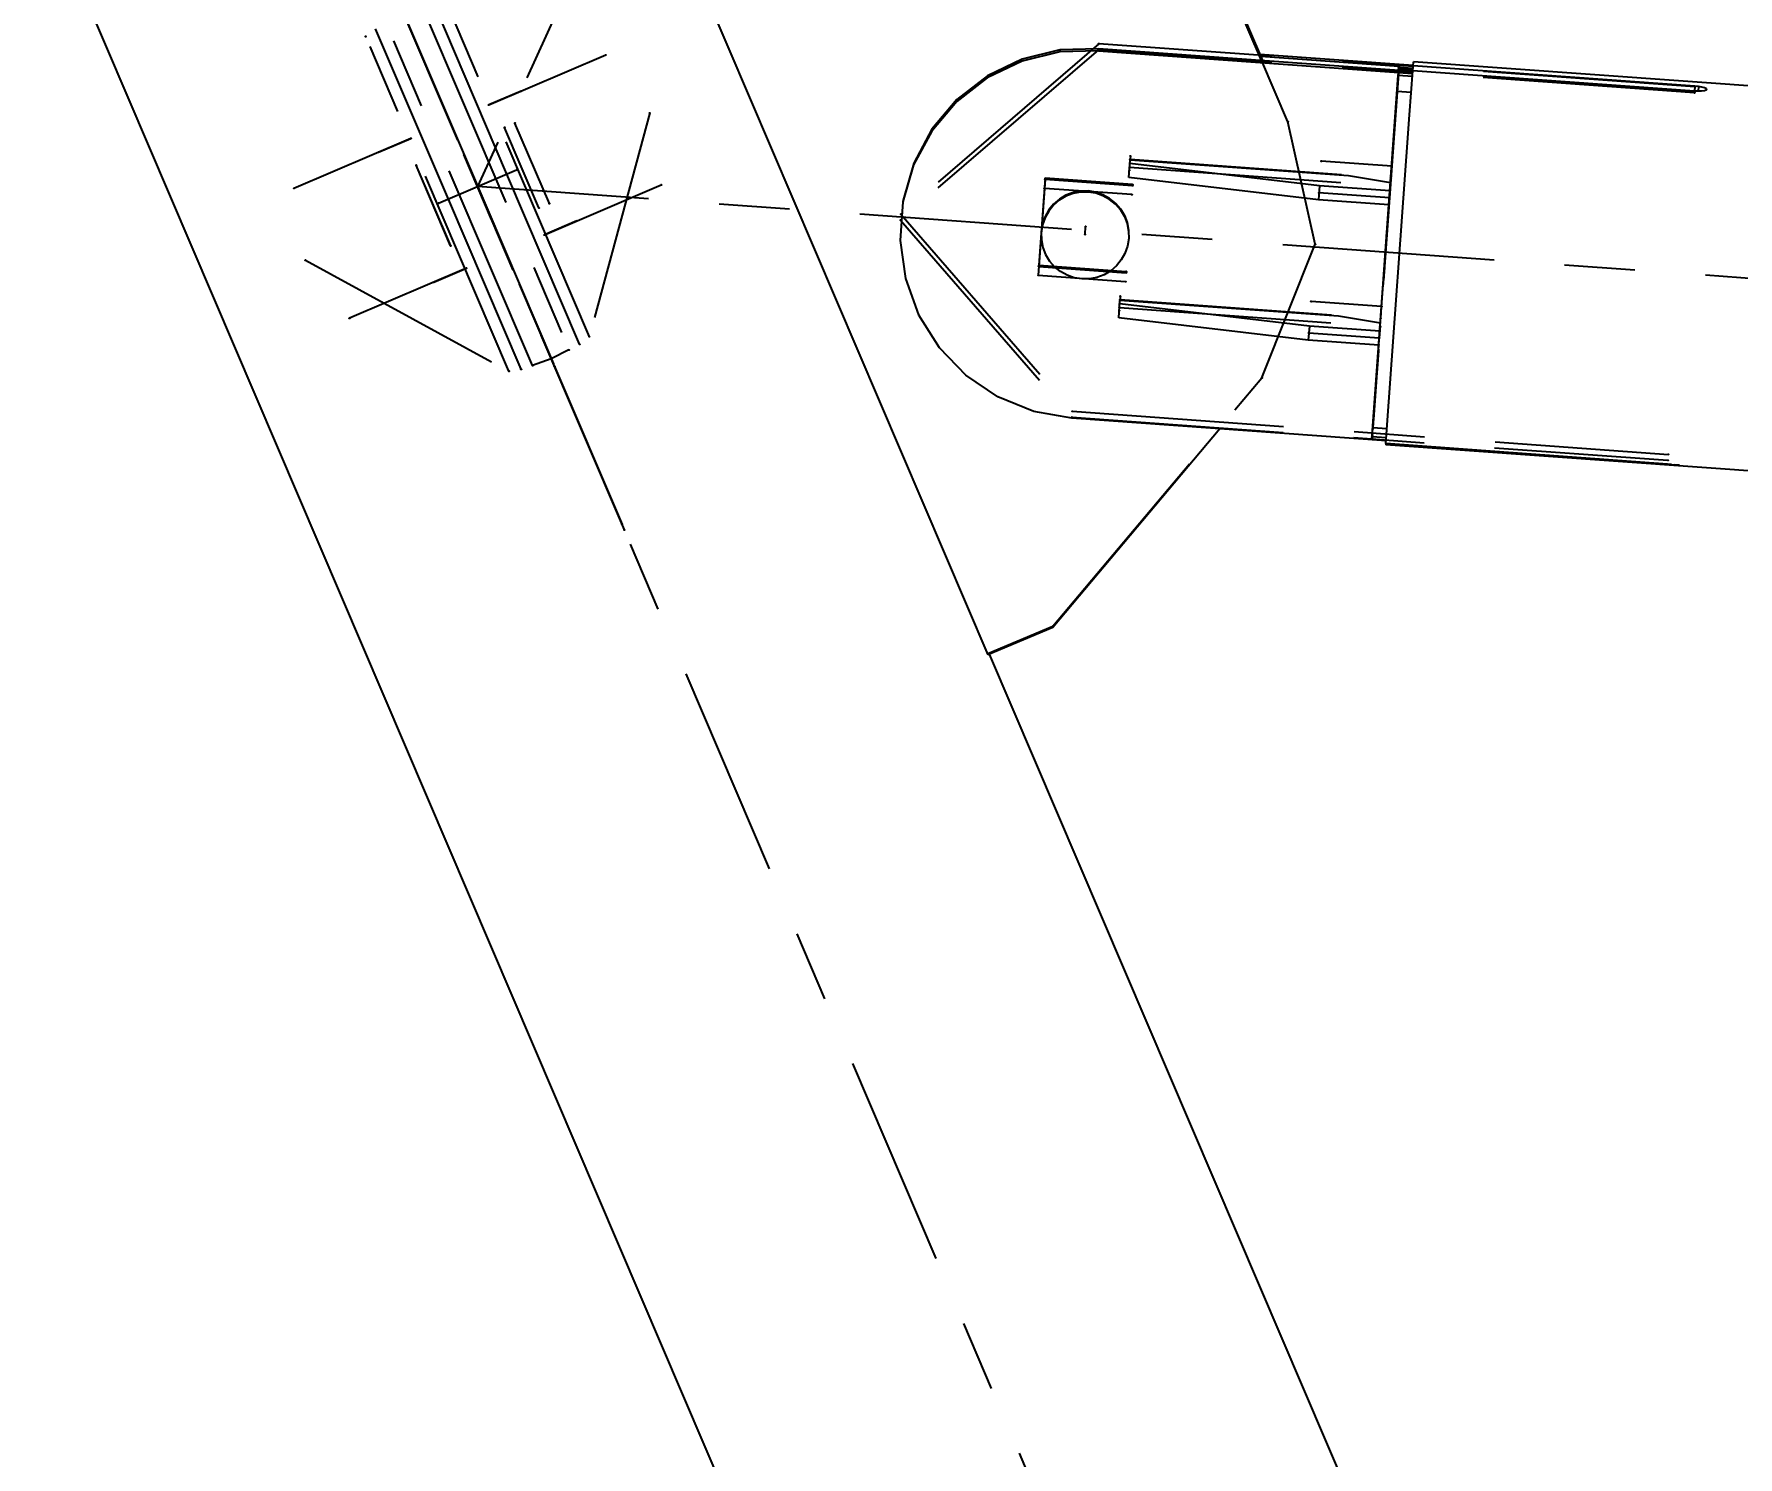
# Model space of a CAD drawing. Header units: millimetres. Extents: x 2368 to 8313, y 7493 to 11698.
# Drawn here: x 5620.31 to 5644.43, y 11250.84 to 11270.98 of the extents above; entities that cross this region are included whole.
import ezdxf

# ---------------------------------------------------------------- set-up
doc = ezdxf.new("R2010")
doc.units = ezdxf.units.MM
doc.linetypes.add('XKITLINE00', pattern=[0])
doc.linetypes.add('XKITLINE03', pattern=[6, 3, -1, 1, -1])
doc.styles.add('ROMANS', font='romans.shx')
doc.dimstyles.new('MD300', dxfattribs={"dimtxt": 2.5, "dimasz": 2.5, "dimexe": 1, "dimexo": 1, "dimgap": 0.5, "dimtad": 1, "dimdec": 1, "dimlfac": 50, "dimrnd": 0.5, "dimdsep": 46, "dimtxsty": 'ROMANS', "dimcen": 1, "dimclrd": 146, "dimclre": 146, "dimclrt": 30, "dimadec": 1, "dimazin": 2, "dimtfac": 1, "dimtdec": 1, "dimtmove": 0, "dimatfit": 1, "dimfxl": 1, "dimtolj": 1, "dimtzin": 0, "dimlwd": -1, "dimlwe": -1, "dimarcsym": 0})

# ---------------------------------------------------------------- blocks, each defined once
blk = doc.blocks.new('*D37')
at = {"color": 146, "transparency": 16777216}
for p, q in [((6544.584, 11276.27), (6544.584, 10979.265)), ((5216.588, 11053.98), (5216.588, 10979.265)), ((5219.088, 10980.265), (6542.084, 10980.265))]:
    blk.add_line(p, q, dxfattribs=at)
for points in [[(5219.088, 10980.681), (5219.088, 10979.848), (5216.588, 10980.265)], [(6542.084, 10980.681), (6542.084, 10979.848), (6544.584, 10980.265)]]:
    blk.add_solid(points, dxfattribs=at)
at = {"layer": 'Defpoints', "color": 0, "transparency": 16777216}
for p in [(6544.584, 11277.27), (5216.588, 11054.98), (6544.584, 10980.265)]:
    blk.add_point(p, dxfattribs=at)
at = {"color": 30, "transparency": 16777216, "insert": (5880.586, 10982.015), "char_height": 2.5, "attachment_point": 5, "style": 'ROMANS'}
blk.add_mtext('\\A1;66400', dxfattribs=at)
blk = doc.blocks.new('*D38')
at = {"color": 146, "transparency": 16777216}
for p, q in [((3888.584, 11276.27), (3888.584, 10968.162)), ((6544.588, 11276.271), (6544.588, 10968.162)), ((6542.088, 10969.162), (3891.084, 10969.162))]:
    blk.add_line(p, q, dxfattribs=at)
for points in [[(3891.084, 10969.579), (3891.084, 10968.745), (3888.584, 10969.162)], [(6542.088, 10969.579), (6542.088, 10968.745), (6544.588, 10969.162)]]:
    blk.add_solid(points, dxfattribs=at)
at = {"layer": 'Defpoints', "color": 0, "transparency": 16777216}
for p in [(3888.584, 11277.27), (6544.588, 11277.271), (3888.584, 10969.162)]:
    blk.add_point(p, dxfattribs=at)
at = {"color": 30, "transparency": 16777216, "insert": (5216.586, 10970.912), "char_height": 2.5, "attachment_point": 5, "style": 'ROMANS'}
blk.add_mtext('\\A1;132800', dxfattribs=at)

msp = doc.modelspace()

# ---------------------------------------------------------------- linework, layer by layer
at = {"color": 8, "linetype": 'XKITLINE03'}
for p, q in [((5708.5882, 11077.119), (5544.5881, 11460.5251)), ((5708.5882, 11077.119), (5544.5882, 11460.5251)), ((5708.5882, 11449.801), (5626.5882, 11268.8221)), ((5708.5882, 11449.801), (5626.5882, 11268.8221)), ((5638.0604, 11269.741), (5633.9815, 11279.2774)), ((5638.0604, 11269.741), (5633.9815, 11279.2774)), ((5628.6668, 11263.9627), (5624.7478, 11273.1247)), ((5628.6668, 11263.9627), (5624.7478, 11273.1247)), ((5625.3649, 11271.6819), (5626.481, 11269.0728)), ((5625.365, 11271.6819), (5626.481, 11269.0728)), ((5627.0019, 11268.9991), (5625.9716, 11271.4079)), ((5627.002, 11268.9991), (5625.9716, 11271.4079)), ((5628.1714, 11266.6973), (5626.1451, 11271.4345)), ((5628.1714, 11266.6973), (5626.1451, 11271.4345)), ((5625.8093, 11271.3549), (5627.8819, 11266.5095)), ((5625.8094, 11271.3549), (5627.882, 11266.5095)), ((5627.0313, 11266.2096), (5625.005, 11270.9469)), ((5627.0314, 11266.2096), (5625.005, 11270.9469)), ((5626.1745, 11268.6451), (5625.1441, 11271.054)), ((5626.1745, 11268.6451), (5625.1441, 11271.054)), ((5627.3671, 11266.2893), (5625.2945, 11271.1347)), ((5627.3671, 11266.2893), (5625.2945, 11271.1347)), ((5626.7466, 11269.9775), (5628.4016, 11270.6854)), ((5626.7466, 11269.9775), (5628.4016, 11270.6854)), ((5628.4016, 11270.6854), (5628.4016, 11270.6854)), ((5628.4016, 11270.6854), (5628.4016, 11270.6854)), ((5635.3768, 11270.7605), (5632.5757, 11268.3475)), ((5635.3768, 11270.7605), (5632.5757, 11268.3475)), ((5635.3828, 11270.8444), (5632.5817, 11268.4314)), ((5635.3829, 11270.8444), (5632.5818, 11268.4314)), ((5643.8149, 11270.1511), (5635.3768, 11270.7605)), ((5643.8148, 11270.1511), (5635.3768, 11270.7605)), ((5643.8209, 11270.235), (5635.3828, 11270.8444)), ((5643.8209, 11270.235), (5635.3829, 11270.8444)), ((5639.628, 11270.4844), (5639.25, 11265.2511)), ((5639.6279, 11270.4844), (5639.25, 11265.2511)), ((5639.2538, 11265.3033), (5639.6318, 11270.5366)), ((5639.2538, 11265.3033), (5639.6317, 11270.5366)), ((5639.6298, 11270.5099), (5639.2603, 11265.3934)), ((5639.6298, 11270.5099), (5639.2603, 11265.3934)), ((5639.4587, 11268.1409), (5639.6298, 11270.5099)), ((5639.4587, 11268.1409), (5639.6298, 11270.5099)), ((5639.6309, 11270.5254), (5639.6279, 11270.4844)), ((5639.6309, 11270.5254), (5639.628, 11270.4844)), ((5639.6318, 11270.5366), (5639.6309, 11270.5254)), ((5639.6317, 11270.5366), (5639.6309, 11270.5254)), ((5639.6214, 11270.3943), (5639.2519, 11265.2778)), ((5639.6215, 11270.3943), (5639.252, 11265.2778)), ((5639.423, 11267.6468), (5639.6214, 11270.3943)), ((5639.4231, 11267.6468), (5639.6215, 11270.3943)), ((5627.2063, 11270.1741), (5626.7466, 11269.9775)), ((5627.2063, 11270.1741), (5626.7466, 11269.9775)), ((5626.7466, 11269.9775), (5626.7466, 11269.9775)), ((5626.7466, 11269.9775), (5626.7466, 11269.9775)), ((5627.6044, 11268.5824), (5627.1167, 11269.7225)), ((5627.1167, 11269.7225), (5627.1167, 11269.7225)), ((5627.6043, 11268.5824), (5627.1167, 11269.7225)), ((5627.1167, 11269.7225), (5627.1167, 11269.7225)), ((5629.0247, 11269.8643), (5628.1714, 11266.6973)), ((5629.0247, 11269.8643), (5628.1714, 11266.6973)), ((5638.4462, 11268.0063), (5638.0604, 11269.741)), ((5638.4461, 11268.0063), (5638.0604, 11269.741)), ((5625.6433, 11269.5055), (5623.9883, 11268.7976)), ((5625.6433, 11269.5055), (5623.9883, 11268.7976)), ((5625.1836, 11269.3089), (5625.6433, 11269.5055)), ((5625.1836, 11269.3089), (5625.6433, 11269.5055)), ((5625.6433, 11269.5055), (5625.6433, 11269.5055)), ((5625.6433, 11269.5055), (5625.6433, 11269.5055)), ((5627.4573, 11268.5195), (5626.9696, 11269.6595)), ((5626.9696, 11269.6595), (5626.9696, 11269.6595)), ((5627.4572, 11268.5195), (5626.9696, 11269.6595)), ((5626.9696, 11269.6595), (5626.9696, 11269.6595)), ((5635.8296, 11269.2559), (5635.8262, 11269.2093)), ((5635.8296, 11269.2559), (5635.8263, 11269.2093)), ((5626.2069, 11267.9846), (5625.7192, 11269.1247)), ((5625.7192, 11269.1247), (5625.7192, 11269.1247)), ((5626.2068, 11267.9846), (5625.7192, 11269.1247)), ((5625.7192, 11269.1247), (5625.7192, 11269.1247)), ((5626.0365, 11268.5861), (5627.1399, 11269.058)), ((5626.0366, 11268.5861), (5627.1399, 11269.058)), ((5626.481, 11269.0728), (5627.6771, 11266.2765)), ((5626.481, 11269.0728), (5627.677, 11266.2765)), ((5628.0323, 11266.5902), (5627.0019, 11268.9991)), ((5628.0324, 11266.5902), (5627.002, 11268.9991)), ((5635.8148, 11269.0508), (5635.8182, 11269.0975)), ((5635.8148, 11269.0508), (5635.8181, 11269.0975)), ((5635.8181, 11269.0975), (5639.5085, 11268.8309)), ((5635.8182, 11269.0975), (5639.5086, 11268.8309)), ((5635.8262, 11269.2093), (5639.5166, 11268.9428)), ((5635.8263, 11269.2093), (5639.5167, 11268.9428)), ((5639.5287, 11269.1106), (5638.5313, 11269.1826)), ((5639.5288, 11269.1106), (5638.5314, 11269.1826)), ((5639.5166, 11268.9428), (5639.5287, 11269.1106)), ((5639.5167, 11268.9428), (5639.5288, 11269.1106)), ((5623.9883, 11268.7976), (5623.9883, 11268.7976)), ((5623.9883, 11268.7976), (5623.9883, 11268.7976)), ((5790.5882, 11256.9779), (5626.5882, 11268.8221)), ((5790.5882, 11256.9779), (5626.5882, 11268.8221)), ((5626.5882, 11268.8221), (5626.5882, 11268.8221)), ((5627.5331, 11268.1386), (5629.1881, 11268.8465)), ((5627.5332, 11268.1386), (5629.1882, 11268.8465)), ((5629.1881, 11268.8465), (5629.1881, 11268.8465)), ((5629.1882, 11268.8465), (5629.1882, 11268.8465)), ((5634.6135, 11268.7976), (5634.5245, 11267.5663)), ((5634.6134, 11268.7976), (5634.5245, 11267.5663)), ((5634.6226, 11268.9244), (5634.5336, 11267.6931)), ((5634.6226, 11268.9244), (5634.5337, 11267.6931)), ((5634.6236, 11268.9393), (5634.5347, 11267.708)), ((5634.6237, 11268.9393), (5634.5348, 11267.708)), ((5635.8502, 11268.7083), (5634.6134, 11268.7976)), ((5635.8502, 11268.7083), (5634.6135, 11268.7976)), ((5635.8594, 11268.8351), (5634.6226, 11268.9244)), ((5635.8593, 11268.8351), (5634.6226, 11268.9244)), ((5635.8604, 11268.85), (5634.6236, 11268.9393)), ((5635.8605, 11268.85), (5634.6237, 11268.9393)), ((5639.5085, 11268.8309), (5639.4964, 11268.6631)), ((5639.5086, 11268.8309), (5639.4965, 11268.6631)), ((5627.2048, 11266.2362), (5626.1745, 11268.6451)), ((5627.2049, 11266.2362), (5626.1745, 11268.6451)), ((5627.4572, 11268.5195), (5627.4572, 11268.5195)), ((5627.4573, 11268.5195), (5627.4573, 11268.5195)), ((5627.6043, 11268.5824), (5627.6043, 11268.5824)), ((5627.6044, 11268.5824), (5627.6044, 11268.5824)), ((5639.4964, 11268.6631), (5638.499, 11268.7352)), ((5639.4965, 11268.6631), (5638.4991, 11268.7352)), ((5627.9928, 11268.3353), (5627.5331, 11268.1386)), ((5627.9929, 11268.3353), (5627.5332, 11268.1386)), ((5632.5757, 11268.3475), (5635.001, 11265.557)), ((5632.5757, 11268.3475), (5635.001, 11265.557)), ((5632.5817, 11268.4314), (5635.007, 11265.6409)), ((5632.5818, 11268.4314), (5635.0071, 11265.6409)), ((5627.5331, 11268.1386), (5627.5331, 11268.1386)), ((5627.5332, 11268.1386), (5627.5332, 11268.1386)), ((5635.1879, 11268.1448), (5635.196, 11268.2566)), ((5635.1879, 11268.1448), (5635.1959, 11268.2566)), ((5624.1517, 11267.7799), (5627.0313, 11266.2096)), ((5624.1518, 11267.7799), (5627.0314, 11266.2096)), ((5626.2068, 11267.9846), (5626.2068, 11267.9846)), ((5626.2069, 11267.9846), (5626.2069, 11267.9846)), ((5637.6911, 11266.1151), (5638.4461, 11268.0063)), ((5637.6912, 11266.1151), (5638.4462, 11268.0063)), ((5626.4298, 11267.6667), (5624.7748, 11266.9588)), ((5626.4299, 11267.6667), (5624.7749, 11266.9588)), ((5625.9701, 11267.4701), (5626.4298, 11267.6667)), ((5625.9702, 11267.4701), (5626.4299, 11267.6667)), ((5626.4298, 11267.6667), (5626.4298, 11267.6667)), ((5626.4299, 11267.6667), (5626.4299, 11267.6667)), ((5634.5245, 11267.5663), (5635.7613, 11267.477)), ((5634.5245, 11267.5663), (5635.7613, 11267.477)), ((5634.5336, 11267.6931), (5635.7704, 11267.6037)), ((5634.5337, 11267.6931), (5635.7705, 11267.6037)), ((5634.5347, 11267.708), (5635.7715, 11267.6187)), ((5634.5348, 11267.708), (5635.7715, 11267.6187)), ((5635.6713, 11267.0648), (5635.6747, 11267.1114)), ((5635.6714, 11267.0648), (5635.6748, 11267.1114)), ((5635.6747, 11267.1114), (5639.3651, 11266.8449)), ((5635.6748, 11267.1114), (5639.3651, 11266.8449)), ((5635.6862, 11267.2699), (5635.6828, 11267.2233)), ((5635.6861, 11267.2699), (5635.6828, 11267.2233)), ((5635.6828, 11267.2233), (5639.3732, 11266.9567)), ((5635.6828, 11267.2233), (5639.3732, 11266.9567)), ((5639.3853, 11267.1245), (5638.3879, 11267.1966)), ((5639.3853, 11267.1245), (5638.3879, 11267.1966)), ((5639.3732, 11266.9567), (5639.3853, 11267.1245)), ((5639.3732, 11266.9567), (5639.3853, 11267.1245)), ((5624.7748, 11266.9588), (5624.7748, 11266.9588)), ((5624.7749, 11266.9588), (5624.7749, 11266.9588)), ((5639.3651, 11266.8449), (5639.353, 11266.6771)), ((5639.3651, 11266.8449), (5639.353, 11266.6771)), ((5628.0323, 11266.5902), (5628.0323, 11266.5902)), ((5628.0324, 11266.5902), (5628.0324, 11266.5902)), ((5639.353, 11266.6771), (5638.3556, 11266.7491)), ((5639.353, 11266.6771), (5638.3556, 11266.7491)), ((5627.6304, 11266.3856), (5627.3671, 11266.2893)), ((5627.6304, 11266.3856), (5627.3671, 11266.2893)), ((5627.8819, 11266.5095), (5627.6304, 11266.3856)), ((5627.882, 11266.5095), (5627.6304, 11266.3856)), ((5627.2049, 11266.2362), (5627.2048, 11266.2362)), ((5627.2049, 11266.2362), (5627.2049, 11266.2362)), ((5627.677, 11266.2765), (5628.6339, 11264.0396)), ((5627.6771, 11266.2765), (5628.6339, 11264.0396)), ((5634.7336, 11262.6008), (5637.6912, 11266.1151)), ((5634.7336, 11262.6008), (5637.6911, 11266.1151)), ((5635.007, 11265.6409), (5643.4451, 11265.0315)), ((5635.0071, 11265.6409), (5643.4451, 11265.0315)), ((5635.001, 11265.557), (5643.4391, 11264.9476)), ((5635.001, 11265.557), (5643.439, 11264.9476)), ((5639.2508, 11265.2623), (5639.2538, 11265.3033)), ((5639.2508, 11265.2623), (5639.2538, 11265.3033)), ((5633.8136, 11262.2111), (5634.7336, 11262.6008)), ((5633.8136, 11262.2111), (5634.7336, 11262.6008))]:
    msp.add_line(p, q, dxfattribs=at)
at = {"color": 8, "linetype": 'XKITLINE00'}
for p, q in [((5552.0443, 11432.7801), (5693.8479, 11101.2657)), ((5625.5825, 11281.4336), (5633.8123, 11262.1925)), ((5634.0933, 11278.9942), (5637.6802, 11270.6082)), ((5634.1029, 11279.0154), (5637.6995, 11270.6068)), ((5634.8284, 11270.7289), (5634.2967, 11270.5983)), ((5634.8304, 11270.7569), (5634.2987, 11270.6263)), ((5634.8304, 11270.7569), (5634.8284, 11270.7289)), ((5635.3758, 11270.7465), (5634.8284, 11270.7289)), ((5635.3778, 11270.7745), (5634.8304, 11270.7569)), ((5635.3778, 11270.7745), (5635.3758, 11270.7465)), ((5635.3758, 11270.7465), (5639.8242, 11270.4252)), ((5639.8263, 11270.4532), (5635.3778, 11270.7745)), ((5639.8323, 11270.5371), (5637.6622, 11270.6938)), ((5634.2967, 11270.5983), (5633.8039, 11270.3606)), ((5634.2987, 11270.6263), (5633.806, 11270.3885)), ((5639.6308, 11270.5236), (5637.6746, 11270.6648)), ((5639.628, 11270.4844), (5639.6268, 11270.4676)), ((5639.628, 11270.4844), (5639.6316, 11270.5347)), ((5639.8275, 11270.47), (5639.628, 11270.4844)), ((5639.8292, 11270.4942), (5639.6297, 11270.5086)), ((5639.8311, 11270.5203), (5639.6316, 11270.5347)), ((5639.8312, 11270.5222), (5639.6318, 11270.5366)), ((5639.782, 11269.8403), (5639.8268, 11270.4603)), ((5639.8268, 11270.4603), (5639.8362, 11270.5904)), ((5639.8275, 11270.47), (5639.8268, 11270.4603)), ((5643.8164, 11270.1722), (5639.8268, 11270.4603)), ((5643.8216, 11270.2449), (5639.832, 11270.533)), ((5778.1816, 11260.5991), (5639.8362, 11270.5904)), ((5633.8039, 11270.3606), (5633.3717, 11270.0259)), ((5633.806, 11270.3885), (5633.3737, 11270.0539)), ((5639.5037, 11268.7628), (5639.6215, 11270.3943)), ((5639.821, 11270.3799), (5639.6215, 11270.3943)), ((5643.8216, 11270.2449), (5643.8164, 11270.1722)), ((5643.8739, 11270.2394), (5643.8216, 11270.2449)), ((5643.8739, 11270.2394), (5643.8692, 11270.1739)), ((5643.9208, 11270.231), (5643.8739, 11270.2394)), ((5643.9578, 11270.2206), (5643.9208, 11270.231)), ((5643.9796, 11270.1876), (5643.9548, 11270.1796)), ((5643.9811, 11270.2091), (5643.9578, 11270.2206)), ((5643.9887, 11270.1977), (5643.9796, 11270.1876)), ((5643.9811, 11270.2091), (5643.9887, 11270.1977)), ((5633.3717, 11270.0259), (5633.0188, 11269.6091)), ((5633.3737, 11270.0539), (5633.0208, 11269.637)), ((5639.8046, 11270.1529), (5639.6051, 11270.1673)), ((5643.8692, 11270.1739), (5643.8164, 11270.1722)), ((5643.9167, 11270.1746), (5643.8692, 11270.1739)), ((5643.9548, 11270.1796), (5643.9167, 11270.1746)), ((5639.4456, 11265.183), (5639.782, 11269.8403)), ((5633.0188, 11269.6091), (5632.7607, 11269.1282)), ((5633.0208, 11269.637), (5632.7627, 11269.1562)), ((5632.7607, 11269.1282), (5632.6087, 11268.6044)), ((5632.7627, 11269.1562), (5632.6107, 11268.6324)), ((5635.8076, 11268.9515), (5635.8254, 11269.1968)), ((5638.5062, 11268.8345), (5635.822, 11269.1501)), ((5638.9173, 11268.9735), (5635.8254, 11269.1968)), ((5635.1233, 11268.7439), (5635.0171, 11268.7237)), ((5635.1243, 11268.7588), (5635.0182, 11268.7386)), ((5635.2313, 11268.7455), (5635.1233, 11268.7439)), ((5635.2324, 11268.7604), (5635.1243, 11268.7588)), ((5635.2324, 11268.7604), (5635.2313, 11268.7455)), ((5635.338, 11268.7284), (5635.2313, 11268.7455)), ((5635.3391, 11268.7433), (5635.2324, 11268.7604)), ((5635.4412, 11268.708), (5635.3391, 11268.7433)), ((5638.4919, 11268.6359), (5635.8076, 11268.9515)), ((5638.5062, 11268.8345), (5638.4919, 11268.6359)), ((5639.5036, 11268.7624), (5638.5062, 11268.8345)), ((5639.5117, 11268.8743), (5638.9173, 11268.9735)), ((5639.3465, 11266.5868), (5639.503, 11268.7534)), ((5639.5036, 11268.7624), (5639.503, 11268.7534)), ((5639.5037, 11268.7628), (5639.5036, 11268.7624)), ((5632.6087, 11268.6044), (5632.5694, 11268.0605)), ((5632.6107, 11268.6324), (5632.6087, 11268.6044)), ((5634.7417, 11268.5598), (5634.6735, 11268.4764)), ((5634.7428, 11268.5747), (5634.6746, 11268.4913)), ((5634.8234, 11268.6302), (5634.7417, 11268.5598)), ((5634.8245, 11268.6451), (5634.7428, 11268.5747)), ((5634.9162, 11268.6854), (5634.8234, 11268.6302)), ((5634.9172, 11268.7003), (5634.8245, 11268.6451)), ((5635.0171, 11268.7237), (5634.9162, 11268.6854)), ((5635.0182, 11268.7386), (5634.9172, 11268.7003)), ((5635.4401, 11268.6931), (5635.338, 11268.7284)), ((5635.5345, 11268.6407), (5635.4401, 11268.6931)), ((5635.5356, 11268.6556), (5635.4412, 11268.708)), ((5635.6184, 11268.5728), (5635.5345, 11268.6407)), ((5635.6195, 11268.5877), (5635.5356, 11268.6556)), ((5635.6184, 11268.5728), (5635.6891, 11268.4914)), ((5635.6195, 11268.5877), (5635.6902, 11268.5063)), ((5635.6902, 11268.5063), (5635.7457, 11268.4139)), ((5639.4893, 11268.5638), (5638.4919, 11268.6359)), ((5634.5856, 11268.2807), (5634.5685, 11268.1745)), ((5634.621, 11268.3824), (5634.5856, 11268.2807)), ((5634.622, 11268.3973), (5634.5867, 11268.2957)), ((5634.6735, 11268.4764), (5634.621, 11268.3824)), ((5634.6746, 11268.4913), (5634.622, 11268.3973)), ((5635.6891, 11268.4914), (5635.7446, 11268.399)), ((5635.7446, 11268.399), (5635.7832, 11268.2985)), ((5635.7457, 11268.4139), (5635.7842, 11268.3134)), ((5635.7832, 11268.2985), (5635.8036, 11268.1928)), ((5635.7842, 11268.3134), (5635.8046, 11268.2077)), ((5632.5694, 11268.0605), (5632.6446, 11267.5203)), ((5634.5685, 11268.1745), (5634.5701, 11268.0669)), ((5634.5701, 11268.0669), (5634.5905, 11267.9612)), ((5635.8052, 11268.0852), (5635.7881, 11267.9789)), ((5635.8036, 11268.1928), (5635.8052, 11268.0852)), ((5634.5905, 11267.9612), (5634.6291, 11267.8607)), ((5634.6291, 11267.8607), (5634.6846, 11267.7683)), ((5635.7002, 11267.7833), (5635.632, 11267.6999)), ((5635.7527, 11267.8773), (5635.7002, 11267.7833)), ((5635.7881, 11267.9789), (5635.7527, 11267.8773)), ((5634.6846, 11267.7683), (5634.7553, 11267.6869)), ((5634.8391, 11267.619), (5634.7553, 11267.6869)), ((5634.9336, 11267.5666), (5634.8391, 11267.619)), ((5635.0357, 11267.5313), (5634.9336, 11267.5666)), ((5635.3566, 11267.536), (5635.2504, 11267.5158)), ((5635.4575, 11267.5743), (5635.3566, 11267.536)), ((5635.5503, 11267.6295), (5635.4575, 11267.5743)), ((5635.632, 11267.6999), (5635.5503, 11267.6295)), ((5632.6446, 11267.5203), (5632.8309, 11267.0073)), ((5635.1424, 11267.5142), (5635.0357, 11267.5313)), ((5635.2504, 11267.5158), (5635.1424, 11267.5142)), ((5635.6642, 11266.9655), (5635.6819, 11267.2107)), ((5638.3628, 11266.8484), (5635.6786, 11267.1641)), ((5638.7739, 11266.9874), (5635.6819, 11267.2107)), ((5632.8309, 11267.0073), (5633.1202, 11266.5441)), ((5638.3484, 11266.6498), (5635.6642, 11266.9655)), ((5638.3628, 11266.8484), (5638.3484, 11266.6498)), ((5639.3602, 11266.7764), (5638.3628, 11266.8484)), ((5639.3683, 11266.8882), (5638.7739, 11266.9874)), ((5639.3459, 11266.5778), (5638.3484, 11266.6498)), ((5639.2785, 11265.6451), (5639.3459, 11266.5778)), ((5639.3465, 11266.5868), (5639.3459, 11266.5778)), ((5633.1202, 11266.5441), (5633.4999, 11266.1508)), ((5633.9534, 11265.8447), (5633.4999, 11266.1508)), ((5634.4608, 11265.6391), (5633.9534, 11265.8447)), ((5635, 11265.543), (5634.4608, 11265.6391)), ((5639.252, 11265.2778), (5639.2785, 11265.6451)), ((5637.0966, 11265.3916), (5634.7323, 11262.5821)), ((5639.4484, 11265.2217), (5635, 11265.543)), ((5639.4609, 11265.3948), (5639.2615, 11265.4092)), ((5639.4514, 11265.2634), (5639.252, 11265.2778)), ((5639.445, 11265.1737), (5639.4446, 11265.1684)), ((5777.79, 11255.1771), (5639.4446, 11265.1684)), ((5639.4456, 11265.183), (5639.445, 11265.1737)), ((5643.4346, 11264.8855), (5639.445, 11265.1737)), ((5643.4352, 11264.8948), (5639.4456, 11265.183)), ((5643.435, 11264.8916), (5643.4346, 11264.8855)), ((5643.487, 11264.8819), (5643.4346, 11264.8855)), ((5643.4874, 11264.8879), (5643.4352, 11264.8948)), ((5643.4874, 11264.8879), (5643.487, 11264.8819)), ((5643.5343, 11264.8789), (5643.487, 11264.8819)), ((5643.5721, 11264.8807), (5643.5347, 11264.8841)), ((5643.5718, 11264.8769), (5643.5343, 11264.8789)), ((5643.596, 11264.8761), (5643.5718, 11264.8769)), ((5643.5961, 11264.878), (5643.5721, 11264.8807)), ((5643.6044, 11264.8765), (5643.596, 11264.8761)), ((5643.6044, 11264.8765), (5643.5961, 11264.878)), ((5634.7323, 11262.5821), (5633.8123, 11262.1925)), ((5633.8321, 11262.2009), (5701.3181, 11104.4292))]:
    msp.add_line(p, q, dxfattribs=at)
for centre in [(5625.005, 11270.9469), (5625.005, 11270.9469), (5628.4016, 11270.6854), (5628.4016, 11270.6854), (5628.4016, 11270.6854), (5628.4016, 11270.6854), (5635.3768, 11270.7605), (5635.3768, 11270.7605), (5635.3768, 11270.7605), (5635.3768, 11270.7605), (5635.3828, 11270.8444), (5635.3828, 11270.8444), (5635.3829, 11270.8444), (5635.3829, 11270.8444), (5639.6279, 11270.4844), (5639.6279, 11270.4844), (5639.628, 11270.4844), (5639.628, 11270.4844), (5639.6298, 11270.5099), (5639.6298, 11270.5099), (5639.6298, 11270.5099), (5639.6298, 11270.5099), (5639.6309, 11270.5254), (5639.6309, 11270.5254), (5639.6309, 11270.5254), (5639.6309, 11270.5254), (5639.6317, 11270.5366), (5639.6317, 11270.5366), (5639.6318, 11270.5366), (5639.6318, 11270.5366), (5639.6214, 11270.3943), (5639.6214, 11270.3943), (5639.6215, 11270.3943), (5639.6215, 11270.3943), (5643.8209, 11270.235), (5643.8209, 11270.235), (5626.7466, 11269.9775), (5626.7466, 11269.9775), (5626.7466, 11269.9775), (5626.7466, 11269.9775), (5626.7466, 11269.9775), (5626.7466, 11269.9775), (5627.2063, 11270.1741), (5627.2063, 11270.1741), (5643.8148, 11270.1511), (5643.8149, 11270.1511), (5627.1167, 11269.7225), (5627.1167, 11269.7225), (5627.1167, 11269.7225), (5627.1167, 11269.7225), (5629.0247, 11269.8643), (5629.0247, 11269.8643), (5638.0604, 11269.741), (5638.0604, 11269.741), (5638.0604, 11269.741), (5638.0604, 11269.741), (5625.6433, 11269.5055), (5625.6433, 11269.5055), (5625.6433, 11269.5055), (5625.6433, 11269.5055), (5625.6433, 11269.5055), (5625.6433, 11269.5055), (5626.9696, 11269.6595), (5626.9696, 11269.6595), (5626.9696, 11269.6595), (5626.9696, 11269.6595), (5625.1836, 11269.3089), (5625.1836, 11269.3089), (5635.8296, 11269.2559), (5635.8296, 11269.2559), (5625.7192, 11269.1247), (5625.7192, 11269.1247), (5625.7192, 11269.1247), (5625.7192, 11269.1247), (5626.481, 11269.0728), (5626.481, 11269.0728), (5626.481, 11269.0728), (5626.481, 11269.0728), (5627.0019, 11268.9991), (5627.0019, 11268.9991), (5627.002, 11268.9991), (5627.002, 11268.9991), (5627.1399, 11269.058), (5627.1399, 11269.058), (5635.8148, 11269.0508), (5635.8148, 11269.0508), (5635.8181, 11269.0975), (5635.8181, 11269.0975), (5635.8182, 11269.0975), (5635.8182, 11269.0975), (5635.8262, 11269.2093), (5635.8262, 11269.2093), (5635.8263, 11269.2093), (5635.8263, 11269.2093), (5638.5313, 11269.1826), (5638.5314, 11269.1826), (5639.5287, 11269.1106), (5639.5287, 11269.1106), (5639.5288, 11269.1106), (5639.5288, 11269.1106), (5623.9883, 11268.7976), (5623.9883, 11268.7976), (5623.9883, 11268.7976), (5623.9883, 11268.7976), (5626.5882, 11268.8221), (5626.5882, 11268.8221), (5626.5882, 11268.8221), (5626.5882, 11268.8221), (5626.5882, 11268.8221), (5629.1881, 11268.8465), (5629.1881, 11268.8465), (5629.1882, 11268.8465), (5629.1882, 11268.8465), (5634.6134, 11268.7976), (5634.6134, 11268.7976), (5634.6135, 11268.7976), (5634.6135, 11268.7976), (5634.6226, 11268.9244), (5634.6226, 11268.9244), (5634.6226, 11268.9244), (5634.6226, 11268.9244), (5634.6236, 11268.9393), (5634.6236, 11268.9393), (5634.6237, 11268.9393), (5634.6237, 11268.9393), (5635.8593, 11268.8351), (5635.8594, 11268.8351), (5635.8604, 11268.85), (5635.8605, 11268.85), (5639.5085, 11268.8309), (5639.5085, 11268.8309), (5639.5086, 11268.8309), (5639.5086, 11268.8309), (5639.5166, 11268.9428), (5639.5166, 11268.9428), (5639.5167, 11268.9428), (5639.5167, 11268.9428), (5626.0365, 11268.5861), (5626.0366, 11268.5861), (5626.1745, 11268.6451), (5626.1745, 11268.6451), (5626.1745, 11268.6451), (5626.1745, 11268.6451), (5627.4572, 11268.5195), (5627.4572, 11268.5195), (5627.4573, 11268.5195), (5627.4573, 11268.5195), (5627.6043, 11268.5824), (5627.6043, 11268.5824), (5627.6044, 11268.5824), (5627.6044, 11268.5824), (5635.8502, 11268.7083), (5635.8502, 11268.7083), (5638.499, 11268.7352), (5638.4991, 11268.7352), (5639.4964, 11268.6631), (5639.4964, 11268.6631), (5639.4965, 11268.6631), (5639.4965, 11268.6631), (5627.9928, 11268.3353), (5627.9929, 11268.3353), (5632.5757, 11268.3475), (5632.5757, 11268.3475), (5632.5757, 11268.3475), (5632.5757, 11268.3475), (5632.5817, 11268.4314), (5632.5817, 11268.4314), (5632.5818, 11268.4314), (5632.5818, 11268.4314), (5635.1959, 11268.2566), (5635.196, 11268.2566), (5627.5331, 11268.1386), (5627.5331, 11268.1386), (5627.5331, 11268.1386), (5627.5332, 11268.1386), (5627.5332, 11268.1386), (5627.5332, 11268.1386), (5635.1879, 11268.1448), (5635.1879, 11268.1448), (5639.4587, 11268.1409), (5639.4587, 11268.1409), (5624.1517, 11267.7799), (5624.1518, 11267.7799), (5626.2068, 11267.9846), (5626.2068, 11267.9846), (5626.2069, 11267.9846), (5626.2069, 11267.9846), (5638.4461, 11268.0063), (5638.4461, 11268.0063), (5638.4462, 11268.0063), (5638.4462, 11268.0063), (5626.4298, 11267.6667), (5626.4298, 11267.6667), (5626.4298, 11267.6667), (5626.4299, 11267.6667), (5626.4299, 11267.6667), (5626.4299, 11267.6667), (5634.5245, 11267.5663), (5634.5245, 11267.5663), (5634.5245, 11267.5663), (5634.5245, 11267.5663), (5634.5336, 11267.6931), (5634.5336, 11267.6931), (5634.5337, 11267.6931), (5634.5337, 11267.6931), (5634.5347, 11267.708), (5634.5347, 11267.708), (5634.5348, 11267.708), (5634.5348, 11267.708), (5635.7704, 11267.6037), (5635.7705, 11267.6037), (5635.7715, 11267.6187), (5635.7715, 11267.6187), (5639.423, 11267.6468), (5639.4231, 11267.6468), (5625.9701, 11267.4701), (5625.9702, 11267.4701), (5635.7613, 11267.477), (5635.7613, 11267.477), (5635.6713, 11267.0648), (5635.6714, 11267.0648), (5635.6747, 11267.1114), (5635.6747, 11267.1114), (5635.6748, 11267.1114), (5635.6748, 11267.1114), (5635.6828, 11267.2233), (5635.6828, 11267.2233), (5635.6828, 11267.2233), (5635.6828, 11267.2233), (5635.6861, 11267.2699), (5635.6862, 11267.2699), (5638.3879, 11267.1966), (5638.3879, 11267.1966), (5639.3853, 11267.1245), (5639.3853, 11267.1245), (5639.3853, 11267.1245), (5639.3853, 11267.1245), (5624.7748, 11266.9588), (5624.7748, 11266.9588), (5624.7749, 11266.9588), (5624.7749, 11266.9588), (5639.3651, 11266.8449), (5639.3651, 11266.8449), (5639.3651, 11266.8449), (5639.3651, 11266.8449), (5639.3732, 11266.9567), (5639.3732, 11266.9567), (5639.3732, 11266.9567), (5639.3732, 11266.9567), (5628.0323, 11266.5902), (5628.0323, 11266.5902), (5628.0324, 11266.5902), (5628.0324, 11266.5902), (5628.1714, 11266.6973), (5628.1714, 11266.6973), (5628.1714, 11266.6973), (5628.1714, 11266.6973), (5638.3556, 11266.7491), (5638.3556, 11266.7491), (5639.353, 11266.6771), (5639.353, 11266.6771), (5639.353, 11266.6771), (5639.353, 11266.6771), (5627.6304, 11266.3856), (5627.6304, 11266.3856), (5627.6304, 11266.3856), (5627.6304, 11266.3856), (5627.8819, 11266.5095), (5627.8819, 11266.5095), (5627.882, 11266.5095), (5627.882, 11266.5095), (5627.0313, 11266.2096), (5627.0313, 11266.2096), (5627.0314, 11266.2096), (5627.0314, 11266.2096), (5627.2048, 11266.2362), (5627.2049, 11266.2362), (5627.2049, 11266.2362), (5627.2049, 11266.2362), (5627.3671, 11266.2893), (5627.3671, 11266.2893), (5627.3671, 11266.2893), (5627.3671, 11266.2893), (5627.677, 11266.2765), (5627.677, 11266.2765), (5627.6771, 11266.2765), (5627.6771, 11266.2765), (5637.6911, 11266.1151), (5637.6911, 11266.1151), (5637.6912, 11266.1151), (5637.6912, 11266.1151), (5635.007, 11265.6409), (5635.007, 11265.6409), (5635.0071, 11265.6409), (5635.0071, 11265.6409), (5635.001, 11265.557), (5635.001, 11265.557), (5635.001, 11265.557), (5635.001, 11265.557), (5639.2603, 11265.3934), (5639.2603, 11265.3934), (5639.25, 11265.2511), (5639.25, 11265.2511), (5639.2508, 11265.2623), (5639.2508, 11265.2623), (5639.2519, 11265.2778), (5639.252, 11265.2778), (5639.2538, 11265.3033), (5639.2538, 11265.3033), (5639.2538, 11265.3033), (5639.2538, 11265.3033), (5643.439, 11264.9476), (5643.4391, 11264.9476), (5643.4451, 11265.0315), (5643.4451, 11265.0315), (5628.6339, 11264.0396), (5628.6339, 11264.0396), (5628.6668, 11263.9627), (5628.6668, 11263.9627), (5634.7336, 11262.6008), (5634.7336, 11262.6008), (5634.7336, 11262.6008), (5634.7336, 11262.6008), (5633.8136, 11262.2111), (5633.8136, 11262.2111)]:
    msp.add_circle(centre, 0.004, dxfattribs=at)

# ---------------------------------------------------------------- dimensions: what is measured, and where the dimension line sits
for base, p1, p2, picture, middle in [((3888.5836, 10969.1621), (6544.5882, 11277.2708), (3888.5836, 11277.2703), '*D38', (5216.5859, 10970.9121)), ((6544.5838, 10980.2647), (5216.5882, 11054.9804), (6544.5838, 11277.2701), '*D37', (5880.586, 10982.0147))]:
    dim = msp.add_linear_dim(base=base, p1=p1, p2=p2, dimstyle='MD300')
    dim.commit()
    dim.dimension.update_dxf_attribs({"geometry": picture, "text_midpoint": middle})

doc.saveas('drawing.dxf')
